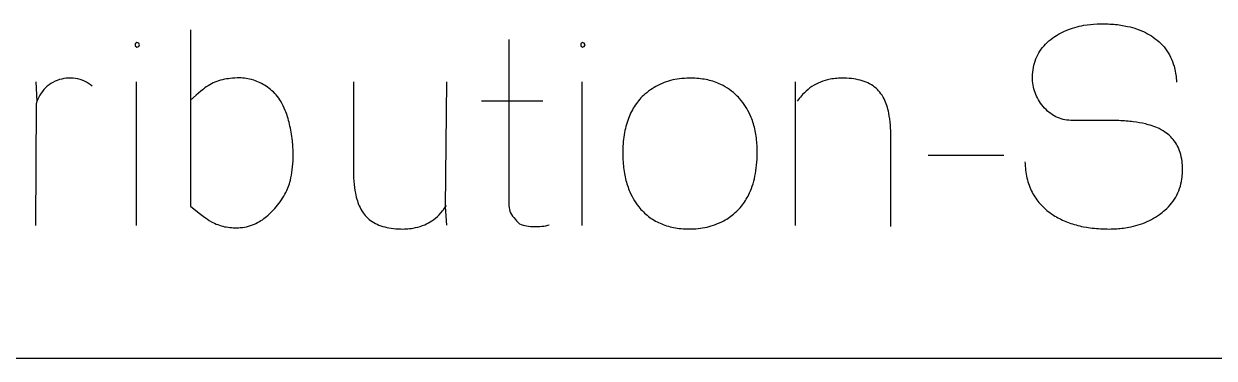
# Model space of a CAD drawing. Extents: x -180 to 180, y -173 to 173.
# Drawn here: x 36.2 to 54.12, y -11 to -5.96 of the extents above; entities that cross this region are included whole.
import ezdxf

# ---------------------------------------------------------------- set-up
doc = ezdxf.new("R2010")
doc.units = 0
doc.header["$MEASUREMENT"] = 0
doc.layers.get('0').update_dxf_attribs({"linetype": 'CONTINUOUS'})

msp = doc.modelspace()

# ---------------------------------------------------------------- linework, layer by layer
for p, q in [((38.709, -6.055), (38.711, -7.112)), ((51.809, -6.105), (51.838, -6.09)), ((51.838, -6.09), (51.868, -6.076)), ((51.868, -6.076), (51.898, -6.063)), ((51.898, -6.063), (51.929, -6.05)), ((51.929, -6.05), (51.961, -6.038)), ((51.961, -6.038), (51.993, -6.028)), ((51.993, -6.028), (52.026, -6.018)), ((52.026, -6.018), (52.059, -6.009)), ((52.059, -6.009), (52.093, -6)), ((52.093, -6), (52.128, -5.993)), ((52.128, -5.993), (52.163, -5.986)), ((52.163, -5.986), (52.211, -5.979)), ((52.211, -5.979), (52.26, -5.973)), ((52.26, -5.973), (52.309, -5.968)), ((52.309, -5.968), (52.36, -5.965)), ((52.36, -5.965), (52.386, -5.964)), ((52.386, -5.964), (52.412, -5.964)), ((52.412, -5.964), (52.438, -5.964)), ((52.438, -5.964), (52.468, -5.964)), ((52.468, -5.964), (52.497, -5.964)), ((52.497, -5.964), (52.526, -5.965)), ((52.526, -5.965), (52.555, -5.967)), ((52.555, -5.967), (52.583, -5.969)), ((52.583, -5.969), (52.611, -5.971)), ((52.611, -5.971), (52.639, -5.973)), ((52.639, -5.973), (52.666, -5.976)), ((52.666, -5.976), (52.692, -5.98)), ((52.692, -5.98), (52.719, -5.983)), ((52.719, -5.983), (52.745, -5.988)), ((52.745, -5.988), (52.771, -5.992)), ((52.771, -5.992), (52.796, -5.997)), ((52.796, -5.997), (52.821, -6.002)), ((52.821, -6.002), (52.857, -6.011)), ((52.857, -6.011), (52.893, -6.021)), ((52.893, -6.021), (52.928, -6.031)), ((52.928, -6.031), (52.963, -6.043)), ((52.963, -6.043), (52.996, -6.055)), ((52.996, -6.055), (53.029, -6.068)), ((53.029, -6.068), (53.061, -6.082)), ((53.061, -6.082), (53.091, -6.097)), ((37.902, -6.246), (37.878, -6.265)), ((37.878, -6.265), (37.878, -6.295)), ((37.931, -6.253), (37.902, -6.246)), ((37.944, -6.28), (37.931, -6.253)), ((43.504, -6.2), (43.504, -8.678)), ((44.611, -6.246), (44.587, -6.265)), ((44.587, -6.265), (44.587, -6.295)), ((44.64, -6.253), (44.611, -6.246)), ((44.653, -6.28), (44.64, -6.253)), ((51.562, -6.295), (51.585, -6.27)), ((51.585, -6.27), (51.61, -6.245)), ((51.61, -6.245), (51.636, -6.221)), ((51.636, -6.221), (51.664, -6.199)), ((51.664, -6.199), (51.693, -6.176)), ((51.693, -6.176), (51.724, -6.155)), ((51.724, -6.155), (51.752, -6.138)), ((51.752, -6.138), (51.78, -6.121)), ((51.78, -6.121), (51.809, -6.105)), ((53.091, -6.097), (53.122, -6.113)), ((53.122, -6.113), (53.151, -6.13)), ((53.151, -6.13), (53.179, -6.147)), ((53.179, -6.147), (53.207, -6.166)), ((53.207, -6.166), (53.238, -6.188)), ((53.238, -6.188), (53.267, -6.211)), ((53.267, -6.211), (53.295, -6.235)), ((53.295, -6.235), (53.321, -6.26)), ((53.321, -6.26), (53.346, -6.286)), ((37.878, -6.295), (37.902, -6.314)), ((37.902, -6.314), (37.931, -6.307)), ((37.931, -6.307), (37.944, -6.28)), ((44.587, -6.295), (44.611, -6.314)), ((44.611, -6.314), (44.64, -6.307)), ((44.64, -6.307), (44.653, -6.28)), ((51.453, -6.462), (51.467, -6.432)), ((51.467, -6.432), (51.483, -6.403)), ((51.483, -6.403), (51.501, -6.375)), ((51.501, -6.375), (51.52, -6.347)), ((51.52, -6.347), (51.54, -6.321)), ((51.54, -6.321), (51.562, -6.295)), ((53.346, -6.286), (53.37, -6.313)), ((53.37, -6.313), (53.392, -6.341)), ((53.392, -6.341), (53.413, -6.371)), ((53.413, -6.371), (53.433, -6.401)), ((53.433, -6.401), (53.451, -6.432)), ((53.451, -6.432), (53.467, -6.464)), ((51.397, -6.657), (51.403, -6.623)), ((51.403, -6.623), (51.41, -6.589)), ((51.41, -6.589), (51.418, -6.556)), ((51.418, -6.556), (51.428, -6.524)), ((51.428, -6.524), (51.44, -6.493)), ((51.44, -6.493), (51.453, -6.462)), ((53.467, -6.464), (53.483, -6.497)), ((53.483, -6.497), (53.497, -6.532)), ((53.497, -6.532), (53.509, -6.567)), ((53.509, -6.567), (53.521, -6.603)), ((53.521, -6.603), (53.527, -6.628)), ((53.527, -6.628), (53.533, -6.653)), ((36.738, -6.804), (36.705, -6.816)), ((36.772, -6.795), (36.738, -6.804)), ((36.806, -6.788), (36.772, -6.795)), ((36.841, -6.783), (36.806, -6.788)), ((36.876, -6.781), (36.841, -6.783)), ((36.911, -6.781), (36.876, -6.781)), ((36.946, -6.783), (36.911, -6.781)), ((36.98, -6.787), (36.946, -6.783)), ((37.015, -6.794), (36.98, -6.787)), ((37.049, -6.803), (37.015, -6.794)), ((37.082, -6.815), (37.049, -6.803)), ((39.192, -6.807), (39.163, -6.815)), ((39.222, -6.8), (39.192, -6.807)), ((39.255, -6.794), (39.222, -6.8)), ((39.281, -6.79), (39.255, -6.794)), ((39.307, -6.787), (39.281, -6.79)), ((39.344, -6.783), (39.307, -6.787)), ((39.38, -6.78), (39.344, -6.783)), ((39.415, -6.779), (39.38, -6.78)), ((39.446, -6.778), (39.415, -6.779)), ((39.472, -6.779), (39.446, -6.778)), ((39.498, -6.781), (39.472, -6.779)), ((39.524, -6.783), (39.498, -6.781)), ((39.549, -6.787), (39.524, -6.783)), ((39.574, -6.791), (39.549, -6.787)), ((39.599, -6.796), (39.574, -6.791)), ((39.632, -6.804), (39.599, -6.796)), ((39.664, -6.814), (39.632, -6.804)), ((45.972, -6.81), (45.939, -6.819)), ((46.006, -6.803), (45.972, -6.81)), ((46.041, -6.797), (46.006, -6.803)), ((46.075, -6.792), (46.041, -6.797)), ((46.111, -6.788), (46.075, -6.792)), ((46.147, -6.785), (46.111, -6.788)), ((46.184, -6.783), (46.147, -6.785)), ((46.221, -6.782), (46.184, -6.783)), ((46.248, -6.782), (46.221, -6.782)), ((46.278, -6.783), (46.248, -6.782)), ((46.307, -6.784), (46.278, -6.783)), ((46.335, -6.786), (46.307, -6.784)), ((46.364, -6.788), (46.335, -6.786)), ((46.392, -6.791), (46.364, -6.788)), ((46.419, -6.795), (46.392, -6.791)), ((46.446, -6.799), (46.419, -6.795)), ((46.473, -6.804), (46.446, -6.799)), ((46.499, -6.81), (46.473, -6.804)), ((46.525, -6.816), (46.499, -6.81)), ((48.303, -6.807), (48.267, -6.817)), ((48.34, -6.799), (48.303, -6.807)), ((48.365, -6.794), (48.34, -6.799)), ((48.39, -6.791), (48.365, -6.794)), ((48.416, -6.787), (48.39, -6.791)), ((48.443, -6.785), (48.416, -6.787)), ((48.47, -6.783), (48.443, -6.785)), ((48.497, -6.782), (48.47, -6.783)), ((48.524, -6.782), (48.497, -6.782)), ((48.55, -6.782), (48.524, -6.782)), ((48.589, -6.783), (48.55, -6.782)), ((48.626, -6.786), (48.589, -6.783)), ((48.662, -6.789), (48.626, -6.786)), ((48.697, -6.794), (48.662, -6.789)), ((48.73, -6.799), (48.697, -6.794)), ((48.763, -6.806), (48.73, -6.799)), ((48.795, -6.813), (48.763, -6.806)), ((51.389, -6.765), (51.39, -6.728)), ((51.389, -6.8), (51.389, -6.765)), ((51.391, -6.83), (51.389, -6.8)), ((51.39, -6.728), (51.393, -6.692)), ((51.393, -6.692), (51.397, -6.657)), ((53.533, -6.653), (53.539, -6.679)), ((53.539, -6.679), (53.544, -6.705)), ((53.544, -6.705), (53.548, -6.731)), ((53.548, -6.731), (53.551, -6.758)), ((53.551, -6.758), (53.554, -6.786)), ((53.554, -6.786), (53.557, -6.814)), ((36.384, -6.839), (36.399, -7.134)), ((36.482, -6.981), (36.461, -7.009)), ((36.505, -6.954), (36.482, -6.981)), ((36.529, -6.929), (36.505, -6.954)), ((36.555, -6.905), (36.529, -6.929)), ((36.583, -6.883), (36.555, -6.905)), ((36.611, -6.864), (36.583, -6.883)), ((36.641, -6.846), (36.611, -6.864)), ((36.673, -6.83), (36.641, -6.846)), ((36.705, -6.816), (36.673, -6.83)), ((37.114, -6.828), (37.082, -6.815)), ((37.145, -6.844), (37.114, -6.828)), ((37.176, -6.861), (37.145, -6.844)), ((37.205, -6.881), (37.176, -6.861)), ((37.232, -6.903), (37.205, -6.881)), ((37.899, -9), (37.899, -6.839)), ((38.865, -6.98), (38.833, -7.007)), ((38.905, -6.947), (38.865, -6.98)), ((38.927, -6.93), (38.905, -6.947)), ((38.948, -6.915), (38.927, -6.93)), ((38.976, -6.897), (38.948, -6.915)), ((39, -6.882), (38.976, -6.897)), ((39.026, -6.868), (39, -6.882)), ((39.052, -6.855), (39.026, -6.868)), ((39.079, -6.844), (39.052, -6.855)), ((39.106, -6.833), (39.079, -6.844)), ((39.134, -6.823), (39.106, -6.833)), ((39.163, -6.815), (39.134, -6.823)), ((39.688, -6.822), (39.664, -6.814)), ((39.712, -6.831), (39.688, -6.822)), ((39.736, -6.841), (39.712, -6.831)), ((39.759, -6.852), (39.736, -6.841)), ((39.782, -6.864), (39.759, -6.852)), ((39.805, -6.877), (39.782, -6.864)), ((39.827, -6.89), (39.805, -6.877)), ((39.85, -6.905), (39.827, -6.89)), ((39.872, -6.92), (39.85, -6.905)), ((39.894, -6.936), (39.872, -6.92)), ((39.915, -6.953), (39.894, -6.936)), ((39.937, -6.971), (39.915, -6.953)), ((39.959, -6.99), (39.937, -6.971)), ((41.166, -6.836), (41.166, -8.207)), ((42.55, -8.721), (42.571, -6.836)), ((44.608, -9), (44.608, -6.839)), ((45.607, -6.98), (45.58, -7.001)), ((45.635, -6.96), (45.607, -6.98)), ((45.663, -6.941), (45.635, -6.96)), ((45.691, -6.923), (45.663, -6.941)), ((45.72, -6.907), (45.691, -6.923)), ((45.75, -6.891), (45.72, -6.907)), ((45.78, -6.876), (45.75, -6.891)), ((45.811, -6.863), (45.78, -6.876)), ((45.842, -6.85), (45.811, -6.863)), ((45.874, -6.838), (45.842, -6.85)), ((45.906, -6.828), (45.874, -6.838)), ((45.939, -6.819), (45.906, -6.828)), ((46.551, -6.823), (46.525, -6.816)), ((46.576, -6.83), (46.551, -6.823)), ((46.601, -6.838), (46.576, -6.83)), ((46.625, -6.847), (46.601, -6.838)), ((46.649, -6.856), (46.625, -6.847)), ((46.672, -6.866), (46.649, -6.856)), ((46.695, -6.877), (46.672, -6.866)), ((46.729, -6.894), (46.695, -6.877)), ((46.762, -6.912), (46.729, -6.894)), ((46.795, -6.932), (46.762, -6.912)), ((46.826, -6.953), (46.795, -6.932)), ((46.856, -6.976), (46.826, -6.953)), ((46.886, -6.999), (46.856, -6.976)), ((47.82, -9), (47.819, -6.839)), ((47.981, -6.976), (47.954, -7.002)), ((48.009, -6.952), (47.981, -6.976)), ((48.038, -6.93), (48.009, -6.952)), ((48.068, -6.909), (48.038, -6.93)), ((48.099, -6.89), (48.068, -6.909)), ((48.131, -6.872), (48.099, -6.89)), ((48.163, -6.856), (48.131, -6.872)), ((48.197, -6.841), (48.163, -6.856)), ((48.231, -6.828), (48.197, -6.841)), ((48.267, -6.817), (48.231, -6.828)), ((48.825, -6.822), (48.795, -6.813)), ((48.855, -6.832), (48.825, -6.822)), ((48.883, -6.843), (48.855, -6.832)), ((48.91, -6.855), (48.883, -6.843)), ((48.936, -6.868), (48.91, -6.855)), ((48.965, -6.885), (48.936, -6.868)), ((48.989, -6.9), (48.965, -6.885)), ((49.011, -6.917), (48.989, -6.9)), ((49.033, -6.934), (49.011, -6.917)), ((49.053, -6.953), (49.033, -6.934)), ((49.072, -6.973), (49.053, -6.953)), ((49.09, -6.994), (49.072, -6.973)), ((51.394, -6.859), (51.391, -6.83)), ((51.398, -6.888), (51.394, -6.859)), ((51.403, -6.917), (51.398, -6.888)), ((51.41, -6.945), (51.403, -6.917)), ((51.418, -6.973), (51.41, -6.945)), ((51.427, -7), (51.418, -6.973)), ((53.557, -6.814), (53.559, -6.842)), ((36.388, -7.167), (36.38, -9)), ((36.399, -7.134), (36.388, -7.167)), ((36.411, -7.101), (36.399, -7.134)), ((36.426, -7.069), (36.411, -7.101)), ((36.443, -7.038), (36.426, -7.069)), ((36.461, -7.009), (36.443, -7.038)), ((38.796, -7.038), (38.711, -7.112)), ((38.711, -7.112), (38.711, -8.712)), ((38.833, -7.007), (38.796, -7.038)), ((39.98, -7.011), (39.959, -6.99)), ((40.001, -7.034), (39.98, -7.011)), ((40.02, -7.058), (40.001, -7.034)), ((40.04, -7.083), (40.02, -7.058)), ((40.058, -7.11), (40.04, -7.083)), ((40.076, -7.139), (40.058, -7.11)), ((40.092, -7.169), (40.076, -7.139)), ((40.108, -7.2), (40.092, -7.169)), ((43.093, -7.124), (44.016, -7.124)), ((45.424, -7.166), (45.408, -7.188)), ((45.44, -7.143), (45.424, -7.166)), ((45.458, -7.122), (45.44, -7.143)), ((45.476, -7.101), (45.458, -7.122)), ((45.494, -7.081), (45.476, -7.101)), ((45.513, -7.061), (45.494, -7.081)), ((45.533, -7.042), (45.513, -7.061)), ((45.554, -7.023), (45.533, -7.042)), ((45.58, -7.001), (45.554, -7.023)), ((46.905, -7.016), (46.886, -6.999)), ((46.924, -7.034), (46.905, -7.016)), ((46.942, -7.052), (46.924, -7.034)), ((46.96, -7.07), (46.942, -7.052)), ((46.978, -7.089), (46.96, -7.07)), ((47.002, -7.118), (46.978, -7.089)), ((47.025, -7.147), (47.002, -7.118)), ((47.047, -7.177), (47.025, -7.147)), ((47.862, -7.109), (47.846, -7.131)), ((47.877, -7.088), (47.862, -7.109)), ((47.894, -7.068), (47.877, -7.088)), ((47.91, -7.048), (47.894, -7.068)), ((47.928, -7.029), (47.91, -7.048)), ((47.954, -7.002), (47.928, -7.029)), ((49.107, -7.016), (49.09, -6.994)), ((49.124, -7.04), (49.107, -7.016)), ((49.141, -7.067), (49.124, -7.04)), ((49.156, -7.096), (49.141, -7.067)), ((49.167, -7.12), (49.156, -7.096)), ((49.177, -7.144), (49.167, -7.12)), ((49.187, -7.169), (49.177, -7.144)), ((49.196, -7.195), (49.187, -7.169)), ((51.438, -7.028), (51.427, -7)), ((51.45, -7.054), (51.438, -7.028)), ((51.463, -7.081), (51.45, -7.054)), ((51.478, -7.107), (51.463, -7.081)), ((51.493, -7.132), (51.478, -7.107)), ((51.51, -7.157), (51.493, -7.132)), ((51.529, -7.182), (51.51, -7.157)), ((40.124, -7.233), (40.108, -7.2)), ((40.138, -7.267), (40.124, -7.233)), ((40.147, -7.291), (40.138, -7.267)), ((40.156, -7.315), (40.147, -7.291)), ((40.165, -7.34), (40.156, -7.315)), ((40.173, -7.366), (40.165, -7.34)), ((45.326, -7.338), (45.314, -7.365)), ((45.338, -7.311), (45.326, -7.338)), ((45.351, -7.286), (45.338, -7.311)), ((45.364, -7.26), (45.351, -7.286)), ((45.378, -7.236), (45.364, -7.26)), ((45.393, -7.212), (45.378, -7.236)), ((45.408, -7.188), (45.393, -7.212)), ((47.067, -7.208), (47.047, -7.177)), ((47.087, -7.239), (47.067, -7.208)), ((47.105, -7.271), (47.087, -7.239)), ((47.122, -7.305), (47.105, -7.271)), ((47.138, -7.339), (47.122, -7.305)), ((47.153, -7.373), (47.138, -7.339)), ((49.204, -7.223), (49.196, -7.195)), ((49.212, -7.251), (49.204, -7.223)), ((49.219, -7.28), (49.212, -7.251)), ((49.226, -7.311), (49.219, -7.28)), ((49.233, -7.353), (49.226, -7.311)), ((51.548, -7.207), (51.529, -7.182)), ((51.57, -7.232), (51.548, -7.207)), ((51.593, -7.255), (51.57, -7.232)), ((51.616, -7.277), (51.593, -7.255)), ((51.639, -7.298), (51.616, -7.277)), ((51.664, -7.317), (51.639, -7.298)), ((51.688, -7.334), (51.664, -7.317)), ((51.714, -7.35), (51.688, -7.334)), ((40.181, -7.392), (40.173, -7.366)), ((40.188, -7.419), (40.181, -7.392)), ((40.196, -7.447), (40.188, -7.419)), ((40.202, -7.475), (40.196, -7.447)), ((40.209, -7.504), (40.202, -7.475)), ((40.215, -7.534), (40.209, -7.504)), ((45.267, -7.509), (45.26, -7.54)), ((45.275, -7.479), (45.267, -7.509)), ((45.284, -7.45), (45.275, -7.479)), ((45.294, -7.421), (45.284, -7.45)), ((45.304, -7.392), (45.294, -7.421)), ((45.314, -7.365), (45.304, -7.392)), ((47.163, -7.397), (47.153, -7.373)), ((47.171, -7.421), (47.163, -7.397)), ((47.18, -7.446), (47.171, -7.421)), ((47.188, -7.47), (47.18, -7.446)), ((47.195, -7.496), (47.188, -7.47)), ((47.202, -7.521), (47.195, -7.496)), ((47.208, -7.547), (47.202, -7.521)), ((49.24, -7.397), (49.233, -7.353)), ((49.245, -7.443), (49.24, -7.397)), ((49.25, -7.491), (49.245, -7.443)), ((49.253, -7.541), (49.25, -7.491)), ((51.74, -7.364), (51.714, -7.35)), ((51.766, -7.376), (51.74, -7.364)), ((51.793, -7.387), (51.766, -7.376)), ((51.821, -7.396), (51.793, -7.387)), ((51.849, -7.404), (51.821, -7.396)), ((51.877, -7.41), (51.849, -7.404)), ((51.907, -7.414), (51.877, -7.41)), ((51.936, -7.417), (51.907, -7.414)), ((51.967, -7.418), (51.936, -7.417)), ((52.6, -7.419), (51.967, -7.418)), ((52.66, -7.42), (52.6, -7.419)), ((52.689, -7.421), (52.66, -7.42)), ((52.718, -7.423), (52.689, -7.421)), ((52.746, -7.424), (52.718, -7.423)), ((52.774, -7.426), (52.746, -7.424)), ((52.801, -7.428), (52.774, -7.426)), ((52.828, -7.43), (52.801, -7.428)), ((52.854, -7.433), (52.828, -7.43)), ((52.88, -7.436), (52.854, -7.433)), ((52.905, -7.439), (52.88, -7.436)), ((52.955, -7.446), (52.905, -7.439)), ((53.002, -7.453), (52.955, -7.446)), ((53.047, -7.462), (53.002, -7.453)), ((53.091, -7.472), (53.047, -7.462)), ((53.132, -7.483), (53.091, -7.472)), ((53.162, -7.491), (53.132, -7.483)), ((53.191, -7.501), (53.162, -7.491)), ((53.218, -7.51), (53.191, -7.501)), ((53.245, -7.521), (53.218, -7.51)), ((53.27, -7.531), (53.245, -7.521)), ((40.221, -7.564), (40.215, -7.534)), ((40.226, -7.595), (40.221, -7.564)), ((40.232, -7.626), (40.226, -7.595)), ((40.236, -7.659), (40.232, -7.626)), ((40.241, -7.692), (40.236, -7.659)), ((40.245, -7.725), (40.241, -7.692)), ((45.232, -7.703), (45.228, -7.737)), ((45.236, -7.669), (45.232, -7.703)), ((45.241, -7.636), (45.236, -7.669)), ((45.247, -7.603), (45.241, -7.636)), ((45.253, -7.571), (45.247, -7.603)), ((45.26, -7.54), (45.253, -7.571)), ((47.214, -7.574), (47.208, -7.547)), ((47.219, -7.6), (47.214, -7.574)), ((47.224, -7.627), (47.219, -7.6)), ((47.228, -7.655), (47.224, -7.627)), ((47.232, -7.682), (47.228, -7.655)), ((47.235, -7.711), (47.232, -7.682)), ((49.254, -7.567), (49.253, -7.541)), ((49.255, -7.593), (49.254, -7.567)), ((49.256, -7.619), (49.255, -7.593)), ((49.256, -7.646), (49.256, -7.619)), ((49.257, -9.018), (49.256, -7.646)), ((53.295, -7.543), (53.27, -7.531)), ((53.327, -7.56), (53.295, -7.543)), ((53.358, -7.578), (53.327, -7.56)), ((53.382, -7.594), (53.358, -7.578)), ((53.406, -7.611), (53.382, -7.594)), ((53.428, -7.628), (53.406, -7.611)), ((53.45, -7.646), (53.428, -7.628)), ((53.47, -7.666), (53.45, -7.646)), ((53.489, -7.686), (53.47, -7.666)), ((53.507, -7.706), (53.489, -7.686)), ((53.524, -7.728), (53.507, -7.706)), ((40.248, -7.751), (40.245, -7.725)), ((40.25, -7.777), (40.248, -7.751)), ((40.252, -7.803), (40.25, -7.777)), ((40.254, -7.829), (40.252, -7.803)), ((40.255, -7.855), (40.254, -7.829)), ((40.256, -7.881), (40.255, -7.855)), ((40.257, -7.907), (40.256, -7.881)), ((45.221, -7.881), (45.22, -7.918)), ((45.222, -7.844), (45.221, -7.881)), ((45.223, -7.808), (45.222, -7.844)), ((45.225, -7.772), (45.223, -7.808)), ((45.228, -7.737), (45.225, -7.772)), ((47.238, -7.739), (47.235, -7.711)), ((47.24, -7.768), (47.238, -7.739)), ((47.242, -7.797), (47.24, -7.768)), ((47.243, -7.827), (47.242, -7.797)), ((47.244, -7.857), (47.243, -7.827)), ((47.244, -7.911), (47.244, -7.857)), ((53.54, -7.75), (53.524, -7.728)), ((53.555, -7.774), (53.54, -7.75)), ((53.568, -7.798), (53.555, -7.774)), ((53.581, -7.823), (53.568, -7.798)), ((53.592, -7.848), (53.581, -7.823)), ((53.603, -7.875), (53.592, -7.848)), ((53.612, -7.902), (53.603, -7.875)), ((40.253, -8.075), (40.255, -8.029)), ((40.255, -8.029), (40.257, -7.982)), ((40.257, -7.934), (40.257, -7.907)), ((40.257, -7.982), (40.257, -7.934)), ((45.22, -7.918), (45.22, -7.95)), ((45.22, -7.95), (45.221, -7.981)), ((45.221, -7.981), (45.222, -8.012)), ((45.222, -8.012), (45.224, -8.042)), ((45.224, -8.042), (45.226, -8.072)), ((47.235, -8.092), (47.239, -8.048)), ((47.239, -8.048), (47.241, -8.004)), ((47.241, -8.004), (47.243, -7.958)), ((47.243, -7.958), (47.244, -7.911)), ((50.955, -7.945), (49.82, -7.945)), ((51.275, -8.043), (51.276, -8.075)), ((53.621, -7.93), (53.612, -7.902)), ((53.629, -7.965), (53.621, -7.93)), ((53.636, -8.001), (53.629, -7.965)), ((53.642, -8.038), (53.636, -8.001)), ((53.644, -8.064), (53.642, -8.038)), ((53.646, -8.089), (53.644, -8.064)), ((40.224, -8.283), (40.232, -8.244)), ((40.232, -8.244), (40.239, -8.204)), ((40.239, -8.204), (40.244, -8.162)), ((40.244, -8.162), (40.249, -8.119)), ((40.249, -8.119), (40.253, -8.075)), ((41.166, -8.207), (41.166, -8.233)), ((41.166, -8.233), (41.167, -8.259)), ((45.226, -8.072), (45.229, -8.101)), ((45.229, -8.101), (45.232, -8.13)), ((45.232, -8.13), (45.236, -8.159)), ((45.236, -8.159), (45.24, -8.188)), ((45.24, -8.188), (45.244, -8.216)), ((45.244, -8.216), (45.25, -8.243)), ((45.25, -8.243), (45.255, -8.27)), ((47.21, -8.258), (47.217, -8.218)), ((47.217, -8.218), (47.224, -8.177)), ((47.224, -8.177), (47.23, -8.135)), ((47.23, -8.135), (47.235, -8.092)), ((51.276, -8.075), (51.278, -8.107)), ((51.278, -8.107), (51.281, -8.138)), ((51.281, -8.138), (51.284, -8.169)), ((51.284, -8.169), (51.288, -8.199)), ((51.288, -8.199), (51.293, -8.228)), ((51.293, -8.228), (51.299, -8.258)), ((53.644, -8.249), (53.647, -8.223)), ((53.648, -8.116), (53.646, -8.089)), ((53.647, -8.223), (53.648, -8.197)), ((53.649, -8.143), (53.648, -8.116)), ((53.648, -8.197), (53.649, -8.17)), ((53.649, -8.17), (53.649, -8.143)), ((40.183, -8.424), (40.192, -8.399)), ((40.192, -8.399), (40.2, -8.374)), ((40.2, -8.374), (40.208, -8.347)), ((40.208, -8.347), (40.215, -8.32)), ((40.215, -8.32), (40.224, -8.283)), ((41.167, -8.259), (41.168, -8.285)), ((41.168, -8.285), (41.171, -8.334)), ((41.171, -8.334), (41.175, -8.382)), ((41.175, -8.382), (41.18, -8.428)), ((45.255, -8.27), (45.261, -8.297)), ((45.261, -8.297), (45.268, -8.323)), ((45.268, -8.323), (45.275, -8.349)), ((45.275, -8.349), (45.282, -8.375)), ((45.282, -8.375), (45.29, -8.4)), ((45.29, -8.4), (45.299, -8.425)), ((47.157, -8.443), (47.17, -8.408)), ((47.17, -8.408), (47.181, -8.372)), ((47.181, -8.372), (47.192, -8.335)), ((47.192, -8.335), (47.201, -8.297)), ((47.201, -8.297), (47.21, -8.258)), ((51.299, -8.258), (51.305, -8.286)), ((51.305, -8.286), (51.312, -8.314)), ((51.312, -8.314), (51.32, -8.342)), ((51.32, -8.342), (51.328, -8.369)), ((51.328, -8.369), (51.337, -8.396)), ((51.337, -8.396), (51.347, -8.422)), ((51.347, -8.422), (51.358, -8.448)), ((53.604, -8.444), (53.615, -8.409)), ((53.615, -8.409), (53.624, -8.374)), ((53.624, -8.374), (53.632, -8.337)), ((53.632, -8.337), (53.638, -8.3)), ((53.638, -8.3), (53.642, -8.275)), ((53.642, -8.275), (53.644, -8.249)), ((40.079, -8.616), (40.098, -8.588)), ((40.098, -8.588), (40.116, -8.559)), ((40.116, -8.559), (40.133, -8.53)), ((40.133, -8.53), (40.149, -8.502)), ((40.149, -8.502), (40.163, -8.472)), ((40.163, -8.472), (40.173, -8.448)), ((40.173, -8.448), (40.183, -8.424)), ((41.18, -8.428), (41.187, -8.472)), ((41.187, -8.472), (41.194, -8.514)), ((41.194, -8.514), (41.201, -8.545)), ((41.201, -8.545), (41.208, -8.574)), ((41.208, -8.574), (41.215, -8.603)), ((45.299, -8.425), (45.308, -8.449)), ((45.308, -8.449), (45.317, -8.473)), ((45.317, -8.473), (45.327, -8.496)), ((45.327, -8.496), (45.343, -8.531)), ((45.343, -8.531), (45.36, -8.565)), ((45.36, -8.565), (45.378, -8.597)), ((45.378, -8.597), (45.397, -8.629)), ((47.08, -8.605), (47.094, -8.582)), ((47.094, -8.582), (47.106, -8.559)), ((47.106, -8.559), (47.118, -8.535)), ((47.118, -8.535), (47.129, -8.511)), ((47.129, -8.511), (47.144, -8.477)), ((47.144, -8.477), (47.157, -8.443)), ((51.358, -8.448), (51.369, -8.473)), ((51.369, -8.473), (51.382, -8.497)), ((51.382, -8.497), (51.394, -8.522)), ((51.394, -8.522), (51.408, -8.545)), ((51.408, -8.545), (51.422, -8.568)), ((51.422, -8.568), (51.437, -8.591)), ((51.437, -8.591), (51.453, -8.613)), ((53.526, -8.605), (53.545, -8.575)), ((53.545, -8.575), (53.562, -8.543)), ((53.562, -8.543), (53.577, -8.511)), ((53.577, -8.511), (53.591, -8.478)), ((53.591, -8.478), (53.604, -8.444)), ((38.711, -8.712), (38.815, -8.795)), ((39.942, -8.787), (39.962, -8.765)), ((39.962, -8.765), (39.982, -8.743)), ((39.982, -8.743), (40.002, -8.719)), ((40.002, -8.719), (40.022, -8.694)), ((40.022, -8.694), (40.041, -8.669)), ((40.041, -8.669), (40.06, -8.643)), ((40.06, -8.643), (40.079, -8.616)), ((41.215, -8.603), (41.224, -8.631)), ((41.224, -8.631), (41.233, -8.657)), ((41.233, -8.657), (41.242, -8.683)), ((41.242, -8.683), (41.253, -8.707)), ((41.253, -8.707), (41.264, -8.731)), ((41.264, -8.731), (41.275, -8.754)), ((41.275, -8.754), (41.292, -8.782)), ((42.504, -8.783), (42.52, -8.763)), ((42.52, -8.763), (42.535, -8.742)), ((42.535, -8.742), (42.55, -8.721)), ((42.55, -8.721), (42.564, -8.698)), ((42.571, -8.997), (42.55, -8.721)), ((43.504, -8.678), (43.505, -8.706)), ((43.505, -8.706), (43.508, -8.732)), ((43.508, -8.732), (43.513, -8.761)), ((43.513, -8.761), (43.521, -8.786)), ((45.397, -8.629), (45.417, -8.66)), ((45.417, -8.66), (45.438, -8.69)), ((45.438, -8.69), (45.461, -8.719)), ((45.461, -8.719), (45.477, -8.739)), ((45.477, -8.739), (45.494, -8.759)), ((45.494, -8.759), (45.512, -8.778)), ((45.512, -8.778), (45.53, -8.796)), ((46.939, -8.785), (46.963, -8.761)), ((46.963, -8.761), (46.986, -8.736)), ((46.986, -8.736), (47.007, -8.71)), ((47.007, -8.71), (47.023, -8.69)), ((47.023, -8.69), (47.038, -8.67)), ((47.038, -8.67), (47.053, -8.648)), ((47.053, -8.648), (47.067, -8.627)), ((47.067, -8.627), (47.08, -8.605)), ((51.453, -8.613), (51.469, -8.635)), ((51.469, -8.635), (51.486, -8.656)), ((51.486, -8.656), (51.504, -8.677)), ((51.504, -8.677), (51.523, -8.697)), ((51.523, -8.697), (51.542, -8.717)), ((51.542, -8.717), (51.562, -8.736)), ((51.562, -8.736), (51.583, -8.754)), ((51.583, -8.754), (51.605, -8.773)), ((51.605, -8.773), (51.627, -8.79)), ((53.363, -8.788), (53.382, -8.771)), ((53.382, -8.771), (53.41, -8.746)), ((53.41, -8.746), (53.436, -8.719)), ((53.436, -8.719), (53.461, -8.692)), ((53.461, -8.692), (53.484, -8.664)), ((53.484, -8.664), (53.506, -8.635)), ((53.506, -8.635), (53.526, -8.605)), ((38.815, -8.795), (38.86, -8.829)), ((38.86, -8.829), (38.9, -8.86)), ((38.9, -8.86), (38.935, -8.886)), ((38.935, -8.886), (38.966, -8.907)), ((38.966, -8.907), (38.993, -8.924)), ((38.993, -8.924), (39.026, -8.944)), ((39.026, -8.944), (39.05, -8.956)), ((39.05, -8.956), (39.074, -8.968)), ((39.697, -8.969), (39.72, -8.957)), ((39.72, -8.957), (39.749, -8.942)), ((39.749, -8.942), (39.771, -8.928)), ((39.771, -8.928), (39.793, -8.914)), ((39.793, -8.914), (39.815, -8.898)), ((39.815, -8.898), (39.837, -8.882)), ((39.837, -8.882), (39.858, -8.865)), ((39.858, -8.865), (39.879, -8.847)), ((39.879, -8.847), (39.9, -8.828)), ((39.9, -8.828), (39.921, -8.808)), ((39.921, -8.808), (39.942, -8.787)), ((41.292, -8.782), (41.31, -8.809)), ((41.31, -8.809), (41.325, -8.83)), ((41.325, -8.83), (41.343, -8.851)), ((41.343, -8.851), (41.361, -8.872)), ((41.361, -8.872), (41.381, -8.891)), ((41.381, -8.891), (41.402, -8.909)), ((41.402, -8.909), (41.423, -8.926)), ((41.423, -8.926), (41.446, -8.942)), ((41.446, -8.942), (41.47, -8.956)), ((41.47, -8.956), (41.495, -8.97)), ((42.293, -8.963), (42.318, -8.948)), ((42.318, -8.948), (42.343, -8.932)), ((42.343, -8.932), (42.373, -8.911)), ((42.373, -8.911), (42.401, -8.889)), ((42.401, -8.889), (42.428, -8.865)), ((42.428, -8.865), (42.454, -8.839)), ((42.454, -8.839), (42.48, -8.812)), ((42.48, -8.812), (42.504, -8.783)), ((43.521, -8.786), (43.531, -8.811)), ((43.531, -8.811), (43.544, -8.836)), ((43.544, -8.836), (43.561, -8.86)), ((43.561, -8.86), (43.578, -8.882)), ((43.578, -8.882), (43.603, -8.911)), ((43.603, -8.911), (43.622, -8.931)), ((43.622, -8.931), (43.642, -8.952)), ((43.642, -8.952), (43.665, -8.974)), ((45.53, -8.796), (45.549, -8.814)), ((45.549, -8.814), (45.568, -8.831)), ((45.568, -8.831), (45.587, -8.848)), ((45.587, -8.848), (45.607, -8.864)), ((45.607, -8.864), (45.627, -8.879)), ((45.627, -8.879), (45.648, -8.894)), ((45.648, -8.894), (45.669, -8.908)), ((45.669, -8.908), (45.691, -8.921)), ((45.691, -8.921), (45.713, -8.934)), ((45.713, -8.934), (45.736, -8.946)), ((45.736, -8.946), (45.759, -8.957)), ((45.759, -8.957), (45.782, -8.968)), ((46.647, -8.973), (46.678, -8.96)), ((46.678, -8.96), (46.709, -8.945)), ((46.709, -8.945), (46.739, -8.93)), ((46.739, -8.93), (46.762, -8.917)), ((46.762, -8.917), (46.784, -8.904)), ((46.784, -8.904), (46.806, -8.89)), ((46.806, -8.89), (46.828, -8.876)), ((46.828, -8.876), (46.849, -8.861)), ((46.849, -8.861), (46.869, -8.846)), ((46.869, -8.846), (46.889, -8.83)), ((46.889, -8.83), (46.914, -8.808)), ((46.914, -8.808), (46.939, -8.785)), ((51.627, -8.79), (51.65, -8.807)), ((51.65, -8.807), (51.673, -8.824)), ((51.673, -8.824), (51.705, -8.845)), ((51.705, -8.845), (51.727, -8.859)), ((51.727, -8.859), (51.749, -8.872)), ((51.749, -8.872), (51.771, -8.884)), ((51.771, -8.884), (51.794, -8.897)), ((51.794, -8.897), (51.817, -8.908)), ((51.817, -8.908), (51.841, -8.919)), ((51.841, -8.919), (51.865, -8.93)), ((51.865, -8.93), (51.89, -8.941)), ((51.89, -8.941), (51.914, -8.951)), ((51.914, -8.951), (51.94, -8.96)), ((51.94, -8.96), (51.965, -8.969)), ((53.051, -8.969), (53.084, -8.956)), ((53.084, -8.956), (53.117, -8.942)), ((53.117, -8.942), (53.149, -8.926)), ((53.149, -8.926), (53.181, -8.91)), ((53.181, -8.91), (53.212, -8.893)), ((53.212, -8.893), (53.242, -8.875)), ((53.242, -8.875), (53.272, -8.856)), ((53.272, -8.856), (53.301, -8.836)), ((53.301, -8.836), (53.322, -8.82)), ((53.322, -8.82), (53.343, -8.804)), ((53.343, -8.804), (53.363, -8.788)), ((39.074, -8.968), (39.098, -8.979)), ((39.098, -8.979), (39.123, -8.988)), ((39.123, -8.988), (39.148, -8.997)), ((39.148, -8.997), (39.173, -9.005)), ((39.173, -9.005), (39.198, -9.012)), ((39.198, -9.012), (39.224, -9.019)), ((39.224, -9.019), (39.25, -9.024)), ((39.25, -9.024), (39.276, -9.028)), ((39.276, -9.028), (39.302, -9.032)), ((39.302, -9.032), (39.328, -9.034)), ((39.328, -9.034), (39.355, -9.036)), ((39.355, -9.036), (39.382, -9.037)), ((39.382, -9.037), (39.409, -9.037)), ((39.409, -9.037), (39.436, -9.036)), ((39.436, -9.036), (39.461, -9.034)), ((39.461, -9.034), (39.493, -9.03)), ((39.493, -9.03), (39.524, -9.026)), ((39.524, -9.026), (39.555, -9.019)), ((39.555, -9.019), (39.585, -9.011)), ((39.585, -9.011), (39.615, -9.002)), ((39.615, -9.002), (39.645, -8.992)), ((39.645, -8.992), (39.674, -8.98)), ((39.674, -8.98), (39.697, -8.969)), ((41.495, -8.97), (41.521, -8.983)), ((41.521, -8.983), (41.548, -8.995)), ((41.548, -8.995), (41.576, -9.005)), ((41.576, -9.005), (41.606, -9.015)), ((41.606, -9.015), (41.636, -9.024)), ((41.636, -9.024), (41.667, -9.031)), ((41.667, -9.031), (41.7, -9.038)), ((41.7, -9.038), (41.733, -9.043)), ((41.733, -9.043), (41.768, -9.047)), ((41.768, -9.047), (41.804, -9.051)), ((41.804, -9.051), (41.84, -9.053)), ((41.84, -9.053), (41.878, -9.054)), ((41.878, -9.054), (41.904, -9.055)), ((41.904, -9.055), (41.932, -9.054)), ((41.932, -9.054), (41.959, -9.053)), ((41.959, -9.053), (41.985, -9.051)), ((41.985, -9.051), (42.011, -9.049)), ((42.011, -9.049), (42.037, -9.046)), ((42.037, -9.046), (42.063, -9.042)), ((42.063, -9.042), (42.1, -9.034)), ((42.1, -9.034), (42.136, -9.025)), ((42.136, -9.025), (42.171, -9.015)), ((42.171, -9.015), (42.206, -9.003)), ((42.206, -9.003), (42.239, -8.989)), ((42.239, -8.989), (42.266, -8.976)), ((42.266, -8.976), (42.293, -8.963)), ((43.665, -8.974), (43.69, -8.985)), ((43.69, -8.985), (43.718, -8.995)), ((43.718, -8.995), (43.743, -9.002)), ((43.743, -9.002), (43.77, -9.008)), ((43.77, -9.008), (43.799, -9.013)), ((43.799, -9.013), (43.829, -9.016)), ((43.829, -9.016), (43.86, -9.018)), ((43.86, -9.018), (43.905, -9.018)), ((43.905, -9.018), (43.945, -9.017)), ((43.945, -9.017), (43.973, -9.015)), ((43.973, -9.015), (43.999, -9.013)), ((43.999, -9.013), (44.032, -9.009)), ((44.032, -9.009), (44.062, -9.004)), ((44.062, -9.004), (44.09, -8.998)), ((44.09, -8.998), (44.114, -8.99)), ((45.782, -8.968), (45.806, -8.978)), ((45.806, -8.978), (45.83, -8.988)), ((45.83, -8.988), (45.855, -8.997)), ((45.855, -8.997), (45.88, -9.005)), ((45.88, -9.005), (45.906, -9.012)), ((45.906, -9.012), (45.932, -9.019)), ((45.932, -9.019), (45.959, -9.026)), ((45.959, -9.026), (45.986, -9.032)), ((45.986, -9.032), (46.013, -9.037)), ((46.013, -9.037), (46.041, -9.041)), ((46.041, -9.041), (46.069, -9.045)), ((46.069, -9.045), (46.098, -9.048)), ((46.098, -9.048), (46.127, -9.051)), ((46.127, -9.051), (46.157, -9.053)), ((46.157, -9.053), (46.187, -9.054)), ((46.187, -9.054), (46.218, -9.054)), ((46.218, -9.054), (46.251, -9.054)), ((46.251, -9.054), (46.286, -9.053)), ((46.286, -9.053), (46.32, -9.051)), ((46.32, -9.051), (46.354, -9.048)), ((46.354, -9.048), (46.388, -9.044)), ((46.388, -9.044), (46.421, -9.039)), ((46.421, -9.039), (46.455, -9.033)), ((46.455, -9.033), (46.488, -9.025)), ((46.488, -9.025), (46.52, -9.017)), ((46.52, -9.017), (46.552, -9.008)), ((46.552, -9.008), (46.584, -8.997)), ((46.584, -8.997), (46.616, -8.986)), ((46.616, -8.986), (46.647, -8.973)), ((51.965, -8.969), (51.992, -8.978)), ((51.992, -8.978), (52.018, -8.986)), ((52.018, -8.986), (52.045, -8.993)), ((52.045, -8.993), (52.072, -9)), ((52.072, -9), (52.1, -9.007)), ((52.1, -9.007), (52.128, -9.014)), ((52.128, -9.014), (52.156, -9.019)), ((52.156, -9.019), (52.2, -9.027)), ((52.2, -9.027), (52.229, -9.032)), ((52.229, -9.032), (52.259, -9.036)), ((52.259, -9.036), (52.289, -9.04)), ((52.289, -9.04), (52.32, -9.044)), ((52.32, -9.044), (52.351, -9.046)), ((52.351, -9.046), (52.383, -9.049)), ((52.383, -9.049), (52.415, -9.051)), ((52.415, -9.051), (52.447, -9.053)), ((52.447, -9.053), (52.48, -9.054)), ((52.48, -9.054), (52.513, -9.054)), ((52.513, -9.054), (52.546, -9.055)), ((52.546, -9.055), (52.574, -9.054)), ((52.574, -9.054), (52.601, -9.054)), ((52.601, -9.054), (52.629, -9.053)), ((52.629, -9.053), (52.656, -9.051)), ((52.656, -9.051), (52.682, -9.049)), ((52.682, -9.049), (52.709, -9.047)), ((52.709, -9.047), (52.735, -9.044)), ((52.735, -9.044), (52.761, -9.041)), ((52.761, -9.041), (52.787, -9.037)), ((52.787, -9.037), (52.812, -9.033)), ((52.812, -9.033), (52.837, -9.029)), ((52.837, -9.029), (52.874, -9.021)), ((52.874, -9.021), (52.911, -9.013)), ((52.911, -9.013), (52.947, -9.003)), ((52.947, -9.003), (52.982, -8.993)), ((52.982, -8.993), (53.017, -8.981)), ((53.017, -8.981), (53.051, -8.969)), ((-179.908, -11), (116.091, -11))]:
    msp.add_line(p, q)

doc.saveas('drawing.dxf')
